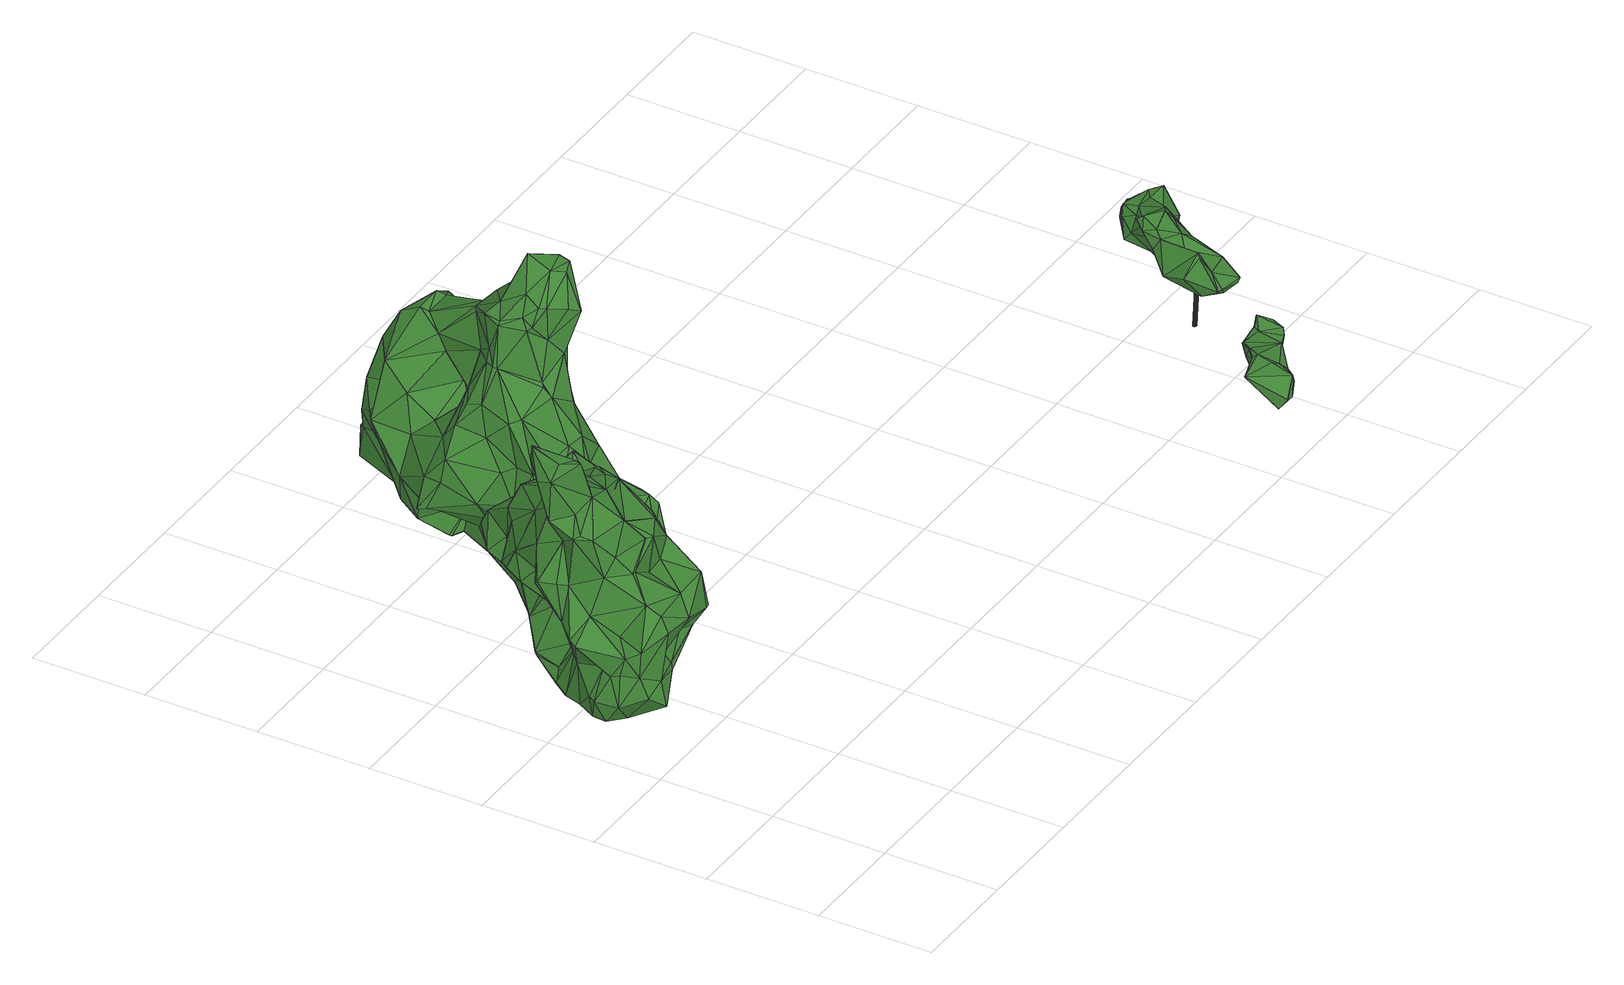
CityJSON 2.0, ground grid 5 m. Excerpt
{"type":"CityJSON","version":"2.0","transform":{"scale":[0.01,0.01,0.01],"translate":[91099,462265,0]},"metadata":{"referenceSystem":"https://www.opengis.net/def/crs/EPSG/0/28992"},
"CityObjects":{
"tree1":{"type":"SolitaryVegetationObject","attributes":{"gtid":203,"crown_width_m":8.89,"crown_median_z":4.83,"trunk_H_m":4.58,"trunk_DBH_m":0.321,"trunk_radius_m":0.16,"trunk_base_height_m":0.25,"original_gtid":"208"},"geometry":[{"type":"Solid","lod":"3","boundaries":[[[[0,1,2]],[[3,4,5]],[[6,7,8]],[[9,10,11]],[[12,13,14]],[[15,16,17]],[[18,19,20]],[[1,21,22]],[[23,24,25]],[[26,27,28]],[[29,30,31]],[[32,33,14]],[[34,35,36]],[[37,38,39]],[[40,41,42]],[[40,42,43]],[[44,45,46]],[[47,45,44]],[[48,49,50]],[[51,52,53]],[[27,54,55]],[[37,56,38]],[[57,58,13]],[[31,57,59]],[[60,61,62]],[[63,18,20]],[[64,65,66]],[[4,67,5]],[[68,5,67]],[[69,49,2]],[[70,71,72]],[[3,5,73]],[[53,74,54]],[[75,76,77]],[[78,79,80]],[[81,35,82]],[[83,84,21]],[[85,86,87]],[[66,65,50]],[[88,89,90]],[[91,92,85]],[[93,91,85]],[[94,32,95]],[[94,95,96]],[[80,77,97]],[[98,99,100]],[[101,102,88]],[[74,53,52]],[[103,0,49]],[[104,79,105]],[[106,107,108]],[[60,109,110]],[[111,112,113]],[[23,25,69]],[[25,62,114]],[[38,29,39]],[[32,115,33]],[[116,3,73]],[[56,117,118]],[[119,118,117]],[[98,12,99]],[[14,99,12]],[[73,5,68]],[[120,68,121]],[[85,87,122]],[[80,97,78]],[[73,120,116]],[[100,123,98]],[[110,124,60]],[[125,126,127]],[[43,127,126]],[[128,129,75]],[[55,130,40]],[[131,90,44]],[[132,11,133]],[[21,84,15]],[[68,120,73]],[[20,84,83]],[[110,10,124]],[[83,1,134]],[[135,136,47]],[[6,70,7]],[[99,9,100]],[[2,49,0]],[[137,138,139]],[[111,113,129]],[[19,140,141]],[[17,139,138]],[[20,71,142]],[[9,143,10]],[[144,36,145]],[[107,16,108]],[[118,125,56]],[[38,56,125]],[[67,121,68]],[[116,48,3]],[[132,133,46]],[[44,90,47]],[[47,90,106]],[[146,53,54]],[[146,51,53]],[[102,137,139]],[[101,109,60]],[[28,27,112]],[[27,147,112]],[[148,49,149]],[[50,49,148]],[[51,35,52]],[[48,116,103]],[[102,24,150]],[[47,136,151]],[[63,19,18]],[[63,140,19]],[[47,106,135]],[[140,142,141]],[[152,117,56]],[[25,149,69]],[[153,0,103]],[[154,90,131]],[[154,88,90]],[[41,66,155]],[[31,59,29]],[[115,156,33]],[[157,158,159]],[[160,158,157]],[[46,105,132]],[[161,78,162]],[[97,162,78]],[[75,129,76]],[[163,22,138]],[[137,163,138]],[[125,164,126]],[[119,159,158]],[[161,162,165]],[[166,161,165]],[[151,167,47]],[[54,130,168]],[[90,89,107]],[[139,107,89]],[[80,79,104]],[[161,79,78]],[[2,163,169]],[[2,169,23]],[[160,170,158]],[[171,172,152]],[[119,117,159]],[[37,13,173]],[[13,58,14]],[[114,62,96]],[[115,32,174]],[[99,33,156]],[[14,33,99]],[[82,0,175]],[[19,84,20]],[[176,177,178]],[[177,179,178]],[[135,108,19]],[[45,47,180]],[[103,49,48]],[[129,128,111]],[[41,64,66]],[[151,91,122]],[[66,30,155]],[[107,139,16]],[[17,16,139]],[[144,34,36]],[[26,28,145]],[[111,145,28]],[[11,123,9]],[[11,157,123]],[[9,123,100]],[[69,2,23]],[[52,35,81]],[[75,181,179]],[[75,179,86]],[[99,143,9]],[[124,10,143]],[[51,36,35]],[[57,31,96]],[[98,173,12]],[[173,171,37]],[[43,147,55]],[[164,147,43]],[[140,63,142]],[[179,181,178]],[[7,70,144]],[[82,182,81]],[[175,182,82]],[[35,183,82]],[[34,183,35]],[[50,30,66]],[[93,85,122]],[[93,122,91]],[[119,158,118]],[[74,81,182]],[[74,52,81]],[[95,57,96]],[[87,179,177]],[[184,185,92]],[[120,121,175]],[[22,17,138]],[[134,183,34]],[[141,142,92]],[[71,92,142]],[[107,106,90]],[[20,142,63]],[[2,22,163]],[[127,42,186]],[[43,42,127]],[[154,109,101]],[[164,118,147]],[[166,160,161]],[[104,187,188]],[[27,26,54]],[[146,54,26]],[[185,85,92]],[[105,46,45]],[[8,184,6]],[[55,147,27]],[[165,113,189]],[[165,189,166]],[[174,94,62]],[[7,145,8]],[[71,6,184]],[[175,0,153]],[[175,153,120]],[[82,183,0]],[[30,29,186]],[[30,186,155]],[[105,79,190]],[[79,161,190]],[[71,70,6]],[[175,121,67]],[[28,112,111]],[[153,103,116]],[[137,169,163]],[[136,91,151]],[[154,131,109]],[[131,110,109]],[[15,108,16]],[[101,60,62]],[[133,191,44]],[[44,191,131]],[[50,148,30]],[[11,10,133]],[[156,143,99]],[[62,94,96]],[[192,50,65]],[[192,48,50]],[[174,62,61]],[[22,2,1]],[[77,178,181]],[[188,187,105]],[[108,15,84]],[[108,84,19]],[[128,8,145]],[[128,145,111]],[[26,145,146]],[[104,105,187]],[[71,184,92]],[[23,169,24]],[[146,36,51]],[[189,170,166]],[[166,170,160]],[[74,182,64]],[[74,64,41]],[[148,149,25]],[[125,29,38]],[[127,29,125]],[[39,59,57]],[[4,64,67]],[[175,64,182]],[[67,64,175]],[[64,4,3]],[[192,65,64]],[[135,91,136]],[[141,91,19]],[[91,141,92]],[[19,91,135]],[[1,183,134]],[[153,116,120]],[[0,183,1]],[[152,172,193]],[[159,117,193]],[[118,158,194]],[[155,42,41]],[[102,169,137]],[[102,150,169]],[[195,162,97]],[[128,184,8]],[[181,75,77]],[[124,61,60]],[[192,3,48]],[[113,112,189]],[[147,189,112]],[[64,3,192]],[[95,58,57]],[[37,171,56]],[[196,11,132]],[[196,160,157]],[[11,196,157]],[[174,61,115]],[[145,36,146]],[[1,83,21]],[[30,148,31]],[[114,31,148]],[[114,96,31]],[[148,25,114]],[[20,72,71]],[[86,85,184]],[[184,85,185]],[[156,61,143]],[[83,134,72]],[[83,72,20]],[[174,32,94]],[[150,24,169]],[[134,70,72]],[[56,171,152]],[[104,176,80]],[[156,115,61]],[[102,139,89]],[[98,123,173]],[[184,128,75]],[[184,75,86]],[[173,172,171]],[[101,88,154]],[[165,195,113]],[[69,149,49]],[[135,106,108]],[[122,176,104]],[[110,191,10]],[[45,180,105]],[[188,105,180]],[[188,180,104]],[[54,40,130]],[[54,74,40]],[[17,21,15]],[[17,22,21]],[[74,41,40]],[[43,55,40]],[[12,173,13]],[[123,172,173]],[[39,13,37]],[[180,47,167]],[[180,167,104]],[[102,89,88]],[[122,177,176]],[[87,177,122]],[[172,123,193]],[[133,10,191]],[[127,186,29]],[[151,122,167]],[[86,179,87]],[[124,143,61]],[[77,80,178]],[[176,178,80]],[[57,13,39]],[[152,193,117]],[[95,14,58]],[[25,197,62]],[[32,14,95]],[[104,167,122]],[[162,195,165]],[[155,186,42]],[[196,190,160]],[[132,190,196]],[[132,105,190]],[[160,190,161]],[[144,134,34]],[[55,168,130]],[[54,168,55]],[[43,126,164]],[[125,118,164]],[[102,197,25]],[[101,197,102]],[[62,197,101]],[[189,194,170]],[[158,170,194]],[[144,70,134]],[[144,145,7]],[[25,24,102]],[[147,194,189]],[[147,118,194]],[[157,193,123]],[[159,193,157]],[[29,59,39]],[[77,76,97]],[[195,97,76]],[[46,133,44]],[[113,76,129]],[[113,195,76]],[[110,131,191]],[[198,199,200]],[[198,200,201]],[[201,200,202]],[[201,202,203]],[[200,199,204]],[[200,204,202]],[[202,204,205]],[[202,205,203]],[[204,199,206]],[[204,206,205]],[[205,206,207]],[[205,207,203]],[[206,199,208]],[[206,208,207]],[[207,208,209]],[[207,209,203]],[[208,199,210]],[[208,210,209]],[[209,210,211]],[[209,211,203]],[[210,199,212]],[[210,212,211]],[[211,212,213]],[[211,213,203]],[[212,199,214]],[[212,214,213]],[[213,214,215]],[[213,215,203]],[[214,199,216]],[[214,216,215]],[[215,216,217]],[[215,217,203]],[[216,199,218]],[[216,218,217]],[[217,218,219]],[[217,219,203]],[[218,199,220]],[[218,220,219]],[[219,220,221]],[[219,221,203]],[[220,199,222]],[[220,222,221]],[[221,222,223]],[[221,223,203]],[[222,199,224]],[[222,224,223]],[[223,224,225]],[[223,225,203]],[[224,199,226]],[[224,226,225]],[[225,226,227]],[[225,227,203]],[[226,199,228]],[[226,228,227]],[[227,228,229]],[[227,229,203]],[[228,199,230]],[[228,230,229]],[[229,230,231]],[[229,231,203]],[[230,199,232]],[[230,232,231]],[[231,232,233]],[[231,233,203]],[[232,199,234]],[[232,234,233]],[[233,234,235]],[[233,235,203]],[[234,199,236]],[[234,236,235]],[[235,236,237]],[[235,237,203]],[[236,199,238]],[[236,238,237]],[[237,238,239]],[[237,239,203]],[[238,199,240]],[[238,240,239]],[[239,240,241]],[[239,241,203]],[[240,199,242]],[[240,242,241]],[[241,242,243]],[[241,243,203]],[[242,199,244]],[[242,244,243]],[[243,244,245]],[[243,245,203]],[[244,199,246]],[[244,246,245]],[[245,246,247]],[[245,247,203]],[[246,199,198]],[[246,198,247]],[[247,198,201]],[[247,201,203]]]]}]},
"tree2":{"type":"SolitaryVegetationObject","attributes":{"gtid":177,"crown_width_m":9.78,"crown_median_z":5.36,"trunk_H_m":4.73,"trunk_DBH_m":0.365,"trunk_radius_m":0.182,"trunk_base_height_m":0.63,"original_gtid":"181"},"geometry":[{"type":"Solid","lod":"3","boundaries":[[[[248,249,250]],[[251,252,253]],[[254,255,256]],[[257,258,259]],[[260,253,261]],[[262,257,263]],[[263,264,262]],[[265,266,267]],[[268,269,270]],[[271,272,273]],[[274,275,276]],[[277,278,279]],[[280,259,258]],[[277,281,282]],[[283,251,284]],[[285,286,287]],[[285,287,288]],[[289,290,291]],[[292,293,294]],[[292,294,295]],[[281,296,282]],[[297,268,298]],[[257,280,258]],[[257,299,280]],[[300,301,302]],[[301,300,303]],[[304,305,306]],[[307,308,273]],[[309,310,311]],[[312,310,309]],[[313,314,315]],[[316,317,276]],[[318,319,320]],[[321,322,312]],[[323,324,325]],[[326,327,314]],[[300,285,288]],[[285,300,302]],[[328,329,330]],[[331,321,272]],[[332,333,334]],[[335,336,320]],[[337,338,261]],[[281,339,296]],[[340,341,342]],[[313,315,343]],[[317,316,264]],[[297,344,345]],[[328,346,347]],[[348,274,349]],[[350,351,352]],[[353,354,324]],[[355,356,357]],[[358,277,282]],[[264,263,359]],[[360,361,353]],[[362,340,358]],[[363,350,364]],[[363,364,365]],[[323,325,366]],[[367,368,349]],[[320,319,335]],[[297,269,268]],[[369,370,371]],[[372,256,373]],[[374,375,376]],[[305,289,321]],[[322,321,289]],[[377,378,359]],[[331,379,306]],[[362,338,337]],[[358,338,362]],[[380,381,309]],[[282,338,358]],[[312,382,310]],[[305,321,331]],[[311,329,347]],[[325,383,269]],[[384,339,278]],[[278,339,281]],[[297,385,366]],[[386,371,387]],[[274,348,275]],[[301,388,276]],[[389,390,316]],[[250,249,319]],[[386,391,392]],[[328,347,329]],[[393,394,395]],[[393,395,330]],[[396,266,299]],[[342,277,397]],[[278,277,342]],[[330,329,398]],[[303,300,385]],[[385,300,399]],[[400,401,354]],[[402,394,403]],[[266,265,299]],[[290,404,403]],[[309,405,312]],[[406,407,408]],[[406,283,407]],[[280,299,265]],[[281,279,278]],[[377,359,326]],[[276,317,301]],[[287,301,317]],[[409,375,410]],[[270,269,411]],[[412,307,413]],[[381,413,307]],[[260,284,253]],[[399,300,288]],[[414,415,416]],[[293,412,260]],[[417,333,332]],[[418,419,407]],[[277,279,281]],[[345,420,421]],[[345,421,388]],[[331,272,422]],[[394,419,395]],[[382,423,398]],[[424,425,259]],[[304,425,424]],[[345,344,420]],[[344,297,298]],[[267,404,265]],[[421,274,388]],[[379,331,422]],[[321,273,272]],[[311,347,380]],[[355,426,352]],[[335,319,249]],[[378,332,427]],[[309,311,380]],[[334,333,254]],[[298,420,344]],[[428,248,341]],[[250,341,248]],[[388,274,276]],[[333,343,255]],[[429,391,406]],[[280,404,430]],[[431,267,266]],[[326,359,379]],[[432,400,433]],[[366,269,297]],[[325,269,366]],[[416,415,338]],[[261,338,415]],[[315,434,271]],[[435,308,307]],[[399,366,385]],[[407,413,418]],[[413,381,418]],[[383,436,411]],[[325,437,383]],[[324,437,325]],[[376,396,438]],[[376,438,348]],[[348,438,439]],[[275,348,439]],[[299,257,396]],[[438,396,257]],[[438,257,439]],[[440,441,442]],[[443,392,444]],[[443,431,392]],[[288,445,399]],[[312,423,382]],[[322,423,312]],[[446,370,369]],[[423,447,398]],[[398,329,382]],[[310,382,329]],[[311,310,329]],[[324,448,353]],[[405,273,312]],[[261,449,260]],[[450,356,355]],[[291,322,289]],[[266,410,451]],[[317,427,452]],[[317,452,287]],[[392,391,429]],[[316,390,262]],[[254,445,334]],[[408,419,453]],[[345,385,297]],[[322,291,423]],[[340,362,428]],[[268,270,368]],[[262,264,316]],[[340,342,397]],[[340,428,341]],[[407,419,408]],[[406,408,454]],[[406,454,429]],[[409,410,266]],[[381,347,346]],[[455,336,428]],[[293,435,412]],[[407,456,413]],[[407,284,456]],[[303,385,345]],[[347,381,380]],[[428,336,248]],[[335,248,336]],[[301,287,286]],[[378,264,359]],[[293,292,435]],[[457,400,432]],[[260,412,284]],[[417,332,314]],[[248,335,249]],[[410,436,318]],[[414,295,415]],[[458,354,459]],[[386,455,391]],[[386,320,455]],[[324,318,437]],[[402,444,453]],[[402,453,394]],[[409,376,375]],[[432,433,361]],[[304,306,379]],[[437,318,436]],[[338,282,460]],[[301,461,302]],[[315,271,365]],[[399,462,440]],[[283,463,251]],[[334,427,332]],[[458,318,324]],[[354,353,361]],[[354,361,433]],[[464,357,315]],[[431,266,451]],[[457,432,465]],[[424,289,304]],[[289,305,304]],[[383,411,269]],[[374,411,436]],[[270,411,374]],[[383,437,436]],[[418,466,419]],[[395,419,466]],[[270,374,349]],[[288,427,445]],[[445,427,334]],[[422,272,434]],[[296,460,282]],[[323,448,324]],[[465,441,457]],[[343,333,417]],[[450,256,356]],[[443,444,431]],[[431,444,267]],[[267,444,402]],[[439,257,262]],[[340,397,358]],[[296,339,460]],[[467,460,384]],[[339,384,460]],[[436,375,374]],[[271,273,308]],[[418,381,346]],[[290,430,404]],[[355,352,450]],[[372,462,254]],[[314,332,326]],[[326,332,377]],[[330,398,393]],[[447,393,398]],[[364,464,365]],[[250,401,341]],[[343,315,255]],[[422,327,326]],[[358,397,277]],[[429,454,392]],[[304,263,425]],[[254,462,445]],[[459,319,458]],[[250,319,459]],[[458,319,318]],[[317,378,427]],[[445,462,399]],[[395,466,330]],[[283,406,468]],[[354,433,400]],[[364,357,464]],[[465,469,442]],[[366,442,469]],[[432,323,465]],[[403,291,290]],[[459,401,250]],[[459,470,401]],[[439,262,390]],[[253,284,251]],[[471,350,363]],[[261,252,337]],[[360,323,432]],[[405,309,307]],[[399,442,366]],[[365,464,315]],[[292,295,363]],[[365,292,363]],[[467,363,295]],[[471,363,467]],[[280,430,259]],[[259,430,424]],[[428,362,472]],[[428,472,455]],[[355,364,426]],[[287,452,288]],[[326,379,422]],[[432,361,360]],[[323,360,448]],[[353,448,360]],[[442,441,465]],[[271,434,272]],[[472,463,468]],[[283,468,463]],[[365,271,435]],[[292,365,435]],[[284,412,456]],[[435,271,308]],[[378,317,264]],[[449,294,293]],[[473,441,373]],[[373,441,372]],[[332,378,377]],[[386,387,320]],[[401,474,341]],[[341,474,342]],[[318,320,387]],[[400,474,401]],[[305,331,306]],[[318,387,410]],[[451,410,387]],[[451,387,371]],[[431,370,446]],[[374,376,349]],[[298,268,367]],[[368,367,268]],[[420,298,367]],[[420,367,421]],[[421,367,274]],[[324,354,458]],[[470,354,401]],[[459,354,470]],[[251,337,252]],[[295,414,467]],[[460,467,414]],[[409,266,396]],[[416,460,414]],[[265,404,280]],[[409,396,376]],[[367,349,274]],[[439,389,275]],[[473,457,441]],[[389,439,390]],[[376,348,349]],[[373,450,352]],[[256,450,373]],[[309,381,307]],[[435,307,412]],[[259,425,257]],[[257,425,263]],[[416,338,460]],[[251,362,337]],[[293,260,449]],[[312,273,321]],[[412,413,456]],[[330,466,328]],[[276,275,389]],[[455,468,391]],[[406,391,468]],[[461,301,286]],[[323,366,469]],[[323,469,465]],[[431,475,392]],[[431,446,475]],[[446,369,475]],[[386,475,371]],[[392,475,386]],[[369,371,475]],[[283,284,407]],[[405,307,273]],[[313,417,314]],[[343,417,313]],[[441,440,372]],[[399,440,442]],[[440,462,372]],[[304,379,359]],[[304,359,263]],[[291,403,393]],[[403,394,393]],[[291,393,423]],[[423,393,447]],[[372,476,256]],[[254,256,476]],[[451,370,431]],[[371,370,451]],[[364,355,357]],[[352,351,373]],[[270,349,368]],[[278,342,477]],[[474,477,342]],[[478,278,477]],[[457,477,400]],[[278,479,480]],[[278,480,384]],[[352,426,350]],[[478,477,457]],[[315,357,356]],[[364,350,426]],[[389,316,276]],[[346,466,418]],[[346,328,466]],[[479,481,373]],[[457,481,479]],[[345,388,482]],[[303,482,301]],[[345,482,303]],[[301,482,388]],[[254,483,372]],[[476,372,483]],[[476,483,254]],[[356,255,315]],[[403,404,267]],[[436,410,375]],[[455,320,336]],[[403,267,402]],[[290,289,484]],[[290,484,430]],[[424,484,289]],[[424,430,484]],[[253,252,261]],[[472,468,455]],[[474,400,477]],[[478,457,479]],[[457,473,481]],[[478,479,278]],[[373,481,473]],[[295,294,415]],[[449,415,294]],[[261,415,449]],[[408,453,454]],[[444,454,453]],[[444,392,454]],[[394,453,419]],[[461,285,302]],[[461,286,285]],[[362,463,472]],[[251,463,362]],[[467,351,471]],[[384,480,351]],[[384,351,467]],[[350,471,351]],[[479,351,480]],[[373,351,479]],[[356,256,255]],[[254,333,255]],[[434,327,422]],[[327,315,314]],[[327,434,315]],[[427,288,452]],[[485,486,487]],[[485,487,488]],[[488,487,489]],[[488,489,490]],[[487,486,491]],[[487,491,489]],[[489,491,492]],[[489,492,490]],[[491,486,493]],[[491,493,492]],[[492,493,494]],[[492,494,490]],[[493,486,495]],[[493,495,494]],[[494,495,496]],[[494,496,490]],[[495,486,497]],[[495,497,496]],[[496,497,498]],[[496,498,490]],[[497,486,499]],[[497,499,498]],[[498,499,500]],[[498,500,490]],[[499,486,501]],[[499,501,500]],[[500,501,502]],[[500,502,490]],[[501,486,503]],[[501,503,502]],[[502,503,504]],[[502,504,490]],[[503,486,505]],[[503,505,504]],[[504,505,506]],[[504,506,490]],[[505,486,507]],[[505,507,506]],[[506,507,508]],[[506,508,490]],[[507,486,509]],[[507,509,508]],[[508,509,510]],[[508,510,490]],[[509,486,511]],[[509,511,510]],[[510,511,512]],[[510,512,490]],[[511,486,513]],[[511,513,512]],[[512,513,514]],[[512,514,490]],[[513,486,515]],[[513,515,514]],[[514,515,516]],[[514,516,490]],[[515,486,517]],[[515,517,516]],[[516,517,518]],[[516,518,490]],[[517,486,519]],[[517,519,518]],[[518,519,520]],[[518,520,490]],[[519,486,521]],[[519,521,520]],[[520,521,522]],[[520,522,490]],[[521,486,523]],[[521,523,522]],[[522,523,524]],[[522,524,490]],[[523,486,525]],[[523,525,524]],[[524,525,526]],[[524,526,490]],[[525,486,527]],[[525,527,526]],[[526,527,528]],[[526,528,490]],[[527,486,529]],[[527,529,528]],[[528,529,530]],[[528,530,490]],[[529,486,531]],[[529,531,530]],[[530,531,532]],[[530,532,490]],[[531,486,533]],[[531,533,532]],[[532,533,534]],[[532,534,490]],[[533,486,485]],[[533,485,534]],[[534,485,488]],[[534,488,490]]]]}]},
"tree3":{"type":"SolitaryVegetationObject","attributes":{"gtid":317,"crown_width_m":7.13,"crown_median_z":3.22,"trunk_H_m":2.12,"trunk_DBH_m":0.147,"trunk_radius_m":0.0734,"trunk_base_height_m":1.1,"original_gtid":"323"},"geometry":[{"type":"Solid","lod":"3","boundaries":[[[[535,536,537]],[[538,539,540]],[[541,542,543]],[[544,542,541]],[[537,536,545]],[[546,547,548]],[[549,540,550]],[[551,536,535]],[[552,547,553]],[[554,555,556]],[[557,537,558]],[[559,560,561]],[[562,563,564]],[[565,566,567]],[[537,568,558]],[[556,569,554]],[[570,555,571]],[[570,556,555]],[[548,572,546]],[[554,569,555]],[[571,555,569]],[[571,569,573]],[[574,543,542]],[[575,567,566]],[[576,544,541]],[[577,547,552]],[[578,544,576]],[[550,579,580]],[[540,579,550]],[[550,581,549]],[[582,581,550]],[[553,547,583]],[[584,585,586]],[[587,588,584]],[[589,572,548]],[[574,546,572]],[[540,560,579]],[[590,566,565]],[[584,586,587]],[[591,592,593]],[[582,594,581]],[[587,586,595]],[[596,597,575]],[[593,598,591]],[[549,545,551]],[[599,600,601]],[[551,545,536]],[[602,603,604]],[[605,592,591]],[[598,561,560]],[[549,538,540]],[[545,606,568]],[[593,592,607]],[[551,535,549]],[[549,535,538]],[[576,608,609]],[[605,582,610]],[[611,612,613]],[[614,574,542]],[[615,560,539]],[[616,560,615]],[[589,599,571]],[[570,571,599]],[[617,547,546]],[[569,541,573]],[[557,535,537]],[[545,568,537]],[[616,598,560]],[[607,618,593]],[[619,596,620]],[[606,545,549]],[[589,600,599]],[[617,546,614]],[[601,609,599]],[[589,548,600]],[[577,600,548]],[[621,595,622]],[[594,605,591]],[[540,539,560]],[[568,615,558]],[[579,560,559]],[[592,605,604]],[[605,602,604]],[[577,601,600]],[[623,619,624]],[[618,604,625]],[[616,594,591]],[[575,597,553]],[[605,610,602]],[[594,582,605]],[[570,609,608]],[[611,626,612]],[[627,626,611]],[[575,583,567]],[[575,553,583]],[[541,569,608]],[[623,628,585]],[[599,609,570]],[[538,535,539]],[[615,539,535]],[[579,559,580]],[[601,577,626]],[[627,629,578]],[[607,604,618]],[[558,615,557]],[[567,583,617]],[[630,564,567]],[[628,564,630]],[[614,546,574]],[[557,615,535]],[[603,618,625]],[[631,612,552]],[[562,619,620]],[[601,632,609]],[[592,604,607]],[[578,609,632]],[[633,631,597]],[[585,584,613]],[[631,613,612]],[[619,562,624]],[[634,562,564]],[[634,624,562]],[[628,624,634]],[[623,624,628]],[[630,567,635]],[[565,563,590]],[[631,636,597]],[[595,621,587]],[[587,621,588]],[[637,542,544]],[[604,603,625]],[[596,619,597]],[[635,617,622]],[[573,638,571]],[[562,620,563]],[[582,550,580]],[[582,580,610]],[[570,608,556]],[[594,639,606]],[[584,588,611]],[[621,611,588]],[[595,635,622]],[[616,639,594]],[[590,596,566]],[[621,622,617]],[[635,567,617]],[[630,585,628]],[[635,585,630]],[[552,553,636]],[[631,552,636]],[[620,596,563]],[[635,595,586]],[[635,586,585]],[[593,561,598]],[[559,561,603]],[[541,608,576]],[[606,549,581]],[[606,581,594]],[[611,629,627]],[[578,629,544]],[[637,544,629]],[[633,597,619]],[[615,639,616]],[[637,629,621]],[[577,612,626]],[[577,552,612]],[[636,553,597]],[[617,614,621]],[[637,614,542]],[[621,614,637]],[[621,629,611]],[[634,564,628]],[[565,567,564]],[[580,559,610]],[[598,616,591]],[[556,608,569]],[[602,559,603]],[[610,559,602]],[[571,638,589]],[[572,589,638]],[[590,563,596]],[[575,566,596]],[[576,609,578]],[[613,584,611]],[[585,613,623]],[[574,638,543]],[[574,572,638]],[[623,613,633]],[[631,633,613]],[[541,543,640]],[[623,633,619]],[[573,640,638]],[[543,638,640]],[[541,640,573]],[[548,547,577]],[[565,564,563]],[[568,606,639]],[[632,627,578]],[[632,601,626]],[[627,632,626]],[[568,639,615]],[[583,547,617]],[[603,561,618]],[[618,561,593]],[[641,642,643]],[[641,643,644]],[[644,643,645]],[[644,645,646]],[[643,642,647]],[[643,647,645]],[[645,647,648]],[[645,648,646]],[[647,642,649]],[[647,649,648]],[[648,649,650]],[[648,650,646]],[[649,642,651]],[[649,651,650]],[[650,651,652]],[[650,652,646]],[[651,642,653]],[[651,653,652]],[[652,653,654]],[[652,654,646]],[[653,642,655]],[[653,655,654]],[[654,655,656]],[[654,656,646]],[[655,642,657]],[[655,657,656]],[[656,657,658]],[[656,658,646]],[[657,642,659]],[[657,659,658]],[[658,659,660]],[[658,660,646]],[[659,642,661]],[[659,661,660]],[[660,661,662]],[[660,662,646]],[[661,642,663]],[[661,663,662]],[[662,663,664]],[[662,664,646]],[[663,642,665]],[[663,665,664]],[[664,665,666]],[[664,666,646]],[[665,642,667]],[[665,667,666]],[[666,667,668]],[[666,668,646]],[[667,642,669]],[[667,669,668]],[[668,669,670]],[[668,670,646]],[[669,642,671]],[[669,671,670]],[[670,671,672]],[[670,672,646]],[[671,642,673]],[[671,673,672]],[[672,673,674]],[[672,674,646]],[[673,642,675]],[[673,675,674]],[[674,675,676]],[[674,676,646]],[[675,642,677]],[[675,677,676]],[[676,677,678]],[[676,678,646]],[[677,642,679]],[[677,679,678]],[[678,679,680]],[[678,680,646]],[[679,642,681]],[[679,681,680]],[[680,681,682]],[[680,682,646]],[[681,642,683]],[[681,683,682]],[[682,683,684]],[[682,684,646]],[[683,642,685]],[[683,685,684]],[[684,685,686]],[[684,686,646]],[[685,642,687]],[[685,687,686]],[[686,687,688]],[[686,688,646]],[[687,642,689]],[[687,689,688]],[[688,689,690]],[[688,690,646]],[[689,642,641]],[[689,641,690]],[[690,641,644]],[[690,644,646]]]]}]}
},
"vertices":[
[347,1691,855],[422,1804,752],[238,1690,744],[139,1569,1123],[235,1491,1181],[176,1552,1193],[757,1886,729],[777,1843,809],[854,1800,717],[315,1295,129],[385,1475,135],[449,1394,190],[176,1155,241],[155,1183,340],[99,1243,215],[427,1928,521],[480,1806,361],[362,1919,512],[601,2151,474],[536,2084,406],[583,2111,556],[483,1944,621],[308,1822,632],[128,1632,645],[207,1583,631],[123,1511,510],[619,1580,748],[634,1405,759],[699,1526,605],[276,1224,591],[201,1367,717],[159,1405,550],[79,1340,223],[109,1305,128],[569,1734,842],[583,1700,871],[634,1725,836],[292,1136,483],[284,1162,557],[156,1175,456],[407,1396,848],[351,1368,895],[445,1327,771],[484,1313,762],[435,1711,99],[548,1736,169],[488,1633,131],[567,1869,130],[148,1584,935],[225,1564,806],[136,1468,896],[636,1662,874],[521,1620,915],[572,1581,907],[597,1535,890],[573,1358,782],[453,1136,464],[120,1227,434],[117,1247,352],[207,1301,463],[209,1543,108],[183,1465,110],[151,1458,322],[632,2159,459],[287,1472,1003],[152,1445,909],[163,1396,900],[260,1531,1170],[183,1676,1233],[120,1618,659],[669,1921,723],[644,1983,574],[605,1954,690],[179,1676,1232],[425,1489,953],[938,1723,527],[924,1641,564],[968,1672,396],[873,1611,344],[842,1649,309],[907,1677,345],[490,1626,919],[438,1698,907],[508,1977,656],[549,2005,490],[765,1880,403],[884,1845,446],[893,1841,409],[395,1622,216],[437,1722,334],[377,1777,133],[634,1971,296],[674,1943,469],[747,1861,365],[128,1327,362],[107,1284,342],[33,1397,482],[935,1624,391],[258,1122,173],[223,1276,88],[286,1156,153],[286,1551,268],[294,1619,432],[161,1592,941],[795,1789,260],[665,1592,256],[486,1864,205],[429,1834,247],[542,1941,326],[271,1622,105],[272,1622,102],[867,1559,652],[736,1455,592],[872,1518,624],[62,1440,486],[117,1370,127],[143,1632,1106],[630,1166,397],[622,1184,563],[649,1167,401],[208,1697,1147],[222,1667,1169],[824,1890,267],[413,1190,229],[225,1483,103],[477,1190,544],[463,1323,606],[333,1306,689],[885,1759,677],[919,1627,624],[405,1498,792],[374,1769,124],[581,1541,237],[418,1558,142],[548,1940,755],[598,1996,251],[676,2009,174],[272,1782,518],[304,1864,537],[424,1761,370],[659,2150,446],[677,2139,444],[635,2094,522],[259,1326,102],[651,1780,749],[725,1693,660],[661,1660,865],[651,1354,656],[153,1497,665],[136,1540,664],[296,1672,598],[679,2007,174],[498,1209,361],[203,1583,959],[318,1638,144],[252,1349,788],[138,1368,108],[579,1279,302],[697,1252,400],[610,1196,346],[683,1354,354],[812,1495,360],[885,1542,393],[303,1822,624],[581,1341,592],[851,1488,417],[808,1438,393],[651,1929,222],[515,1556,726],[279,1712,594],[715,1298,399],[376,1205,323],[407,1190,266],[265,1151,277],[93,1370,229],[296,1564,1008],[937,1809,364],[939,1811,366],[1012,1768,398],[1006,1775,399],[613,1786,219],[1014,1768,401],[382,1537,974],[474,1778,840],[812,1859,594],[754,1831,526],[306,1301,694],[737,1733,366],[612,1785,223],[738,1399,548],[729,1529,321],[342,1631,124],[216,1504,953],[582,1197,339],[639,1312,526],[878,1616,523],[540,1429,262],[223,1471,362],[491,1603,25],[475,1602,25],[490,1607,25],[489,1580,483],[489,1585,483],[473,1580,483],[488,1611,26],[487,1588,483],[486,1614,26],[484,1592,484],[482,1616,26],[481,1594,484],[478,1618,26],[477,1595,484],[474,1618,26],[473,1596,484],[470,1617,26],[468,1595,484],[466,1615,26],[465,1593,484],[463,1613,26],[461,1590,483],[461,1609,25],[459,1587,483],[459,1605,25],[458,1583,483],[459,1601,25],[457,1579,483],[460,1597,25],[458,1575,482],[462,1593,25],[460,1571,482],[464,1590,24],[462,1568,482],[468,1588,24],[466,1565,482],[472,1586,24],[470,1564,482],[476,1586,24],[474,1564,482],[480,1587,24],[478,1564,482],[484,1589,24],[482,1566,482],[487,1591,25],[485,1569,482],[489,1595,25],[488,1572,482],[491,1599,25],[489,1576,483],
[654,2426,414],[639,2457,412],[680,2419,408],[714,1984,683],[716,1936,712],[733,1921,748],[1304,2224,393],[1254,2148,402],[1249,2110,396],[1277,2765,895],[1279,2723,957],[1297,2706,952],[809,1883,800],[756,1879,642],[1400,2757,693],[1327,2603,822],[1375,2636,667],[1100,2715,991],[954,2786,803],[1071,2617,918],[1172,3027,155],[1079,2813,158],[1122,2982,332],[1240,2142,791],[1332,2196,846],[1264,2192,948],[1397,2944,330],[1401,2902,536],[1524,2784,470],[667,1906,202],[801,1949,205],[679,1879,182],[1212,2706,1004],[681,1876,184],[698,1872,314],[799,2144,816],[826,2101,834],[1474,2525,401],[1494,2553,401],[1498,2552,405],[1456,2479,397],[1282,2409,1014],[1136,2455,1087],[1178,2421,1124],[1021,1874,684],[897,1875,798],[893,1837,687],[947,1723,597],[729,1870,282],[1175,2833,131],[1214,2984,144],[1102,2803,943],[1302,2584,308],[1513,2698,330],[1376,2586,394],[1273,2691,266],[1352,2426,869],[1369,2367,926],[1375,2344,821],[1095,2071,998],[1174,2193,929],[1157,2031,1171],[1236,2129,1323],[1173,2105,1316],[1300,2159,1104],[1192,2303,481],[1235,2278,646],[1173,2179,642],[1455,2716,599],[1464,2582,482],[792,2625,416],[686,2460,416],[692,2458,530],[1354,2214,1037],[1260,2332,1100],[949,2478,202],[858,2584,197],[1004,2678,152],[1346,2363,690],[1290,2224,753],[999,2127,1242],[1122,2150,1335],[1023,2198,1270],[1367,2267,850],[1300,2335,470],[1304,2224,397],[1342,2304,403],[636,2457,415],[673,2372,540],[676,1936,583],[706,1874,491],[863,1883,257],[660,2089,449],[683,2176,439],[713,2054,318],[1261,2188,403],[1232,2951,148],[1326,2869,181],[969,2138,1165],[1015,2101,1238],[1303,2940,525],[1236,2955,397],[1137,1958,400],[1039,1989,341],[1159,2000,396],[873,2451,158],[934,2395,288],[1178,2044,402],[1209,2084,407],[1131,2142,436],[657,1945,344],[1334,2467,714],[878,2442,153],[876,2441,157],[650,2036,562],[1004,1907,536],[1105,2030,427],[1116,2013,676],[1125,2621,132],[1238,2997,262],[1173,3023,297],[989,2408,601],[1124,2532,702],[948,2561,605],[1140,2168,319],[1115,2132,307],[1060,2952,457],[968,2861,540],[1092,2948,591],[1255,2389,537],[1368,2557,489],[1382,2374,722],[1099,2056,1204],[1027,2105,1086],[1238,2177,1336],[1012,2773,204],[890,1890,259],[1210,2674,178],[815,2446,646],[886,2632,552],[1423,2902,292],[1440,2833,585],[1430,2780,647],[783,2372,744],[899,2383,846],[1006,2303,1210],[945,2336,1178],[931,2261,1178],[1106,2886,791],[689,2016,318],[1131,2255,1376],[1246,2500,308],[771,2215,215],[755,2218,335],[1076,2452,1073],[1092,2463,1084],[1106,2679,978],[1197,2084,1079],[823,2278,849],[885,2245,990],[882,2263,991],[1020,2736,673],[876,2804,568],[1067,2821,365],[933,2030,900],[960,2089,934],[909,1842,453],[889,1807,612],[879,1869,493],[1287,2245,405],[954,2154,1153],[915,2258,1164],[1327,2914,178],[1385,2934,264],[1335,2213,794],[1165,2293,1243],[1275,2510,866],[1327,2602,827],[1159,2001,401],[1455,2479,402],[661,2205,504],[826,2347,822],[1221,2671,991],[1070,2583,849],[904,2404,172],[901,2405,176],[1273,2172,776],[1057,2009,819],[923,2791,438],[895,2680,232],[1225,2919,724],[1405,2852,709],[1167,2339,368],[1061,2333,269],[1093,2469,288],[1009,2388,954],[1005,2389,957],[1342,2305,398],[1133,2411,757],[1123,2269,1248],[877,2452,155],[869,1846,719],[1178,2045,398],[933,2677,702],[1475,2524,406],[932,2308,1036],[903,2302,990],[692,2363,638],[945,2077,925],[884,2199,241],[799,2543,410],[727,2416,413],[875,1848,367],[1427,2600,408],[1246,2292,395],[760,2086,659],[1044,2178,512],[1024,2383,231],[962,2180,1202],[1029,1810,396],[786,2237,728],[1048,2478,248],[777,2376,446],[1089,1880,402],[743,2147,622],[1065,2298,312],[751,2196,303],[935,2373,787],[1253,2149,397],[773,2144,225],[796,2090,282],[982,2069,268],[971,2002,284],[986,2149,342],[1330,2789,369],[1261,2188,397],[1160,2611,926],[1093,2402,63],[1075,2402,63],[1093,2407,63],[1085,2396,537],[1085,2400,537],[1067,2395,536],[1091,2411,63],[1083,2405,537],[1088,2415,63],[1080,2409,537],[1084,2418,63],[1076,2411,537],[1079,2420,63],[1072,2413,537],[1075,2420,63],[1067,2414,537],[1070,2420,63],[1062,2413,537],[1066,2418,63],[1058,2411,536],[1062,2415,63],[1054,2408,536],[1059,2411,63],[1051,2404,536],[1057,2406,63],[1050,2400,536],[1057,2402,63],[1049,2395,536],[1057,2397,63],[1050,2390,536],[1059,2393,63],[1052,2386,536],[1062,2389,63],[1054,2382,536],[1066,2386,63],[1058,2380,536],[1071,2384,63],[1063,2378,536],[1075,2384,63],[1068,2377,536],[1080,2384,63],[1072,2378,536],[1084,2386,63],[1077,2380,536],[1088,2389,63],[1080,2383,536],[1091,2393,63],[1083,2386,536],[1093,2398,63],[1085,2391,537],
[3217,76,345],[3127,42,295],[3174,53,280],[3232,177,362],[3258,158,348],[3243,246,370],[4034,1188,292],[3961,1088,449],[4054,1114,294],[3921,1131,440],[3118,79,247],[3933,1023,264],[3816,902,297],[3882,1043,236],[3099,221,358],[3224,260,361],[3125,44,298],[3721,922,254],[3746,838,241],[4060,1272,267],[4057,1277,254],[4034,1292,275],[3222,71,318],[3243,90,265],[3322,358,343],[3416,242,324],[3436,356,327],[3590,626,326],[3617,625,324],[3634,681,374],[3741,617,311],[3743,662,297],[3768,711,358],[3261,113,223],[4072,1249,286],[3987,1292,266],[4056,1275,252],[4020,1059,241],[4084,1216,286],[4049,1068,268],[3735,692,307],[3899,1187,399],[3827,1063,230],[3846,1200,394],[3297,315,346],[3294,316,344],[3248,231,239],[3312,339,287],[3837,849,294],[3610,977,480],[3601,889,475],[3620,917,502],[3641,990,528],[3637,1017,507],[3957,1133,216],[3718,618,300],[3474,275,252],[3511,332,281],[3485,276,344],[3306,301,222],[3721,939,524],[3657,644,279],[3668,740,337],[3454,253,333],[3952,1278,245],[3926,1136,219],[3785,1159,277],[3425,390,291],[3463,392,322],[3525,389,322],[3407,376,239],[3243,190,223],[3531,350,331],[4002,1256,288],[3952,1277,249],[3320,360,341],[3700,1021,446],[3747,977,362],[3596,922,423],[3886,1044,358],[3282,136,320],[3415,241,320],[3844,894,350],[3492,398,358],[3562,684,304],[3590,626,322],[3789,977,488],[3768,925,462],[3524,833,369],[3476,712,424],[3492,400,355],[3778,1125,321],[3806,1118,393],[3566,701,498],[3836,1124,415],[3682,827,401],[3633,850,345],[3812,1185,356],[3574,837,354],[3556,688,482],[3723,868,440],[3726,858,253],[3872,1095,444],[4066,1185,283],[3268,198,243],[4066,1186,287],[3632,752,110],[3625,752,110],[3632,754,110],[3647,748,321],[3647,750,321],[3640,748,322],[3631,755,110],[3646,752,322],[3630,757,110],[3645,753,322],[3629,758,110],[3644,755,322],[3627,759,110],[3642,755,322],[3625,759,110],[3640,756,322],[3623,759,110],[3638,755,322],[3621,758,110],[3636,755,322],[3620,757,110],[3635,754,322],[3619,756,111],[3634,752,322],[3618,754,111],[3633,750,322],[3618,752,111],[3632,748,322],[3618,750,111],[3633,747,322],[3619,748,110],[3633,745,322],[3620,747,110],[3635,743,322],[3621,746,110],[3636,742,322],[3623,745,110],[3638,741,322],[3625,745,110],[3640,741,322],[3627,745,110],[3642,741,322],[3629,746,110],[3643,742,322],[3630,747,110],[3645,743,321],[3631,748,110],[3646,745,321],[3632,750,110],[3647,746,321]
]}
